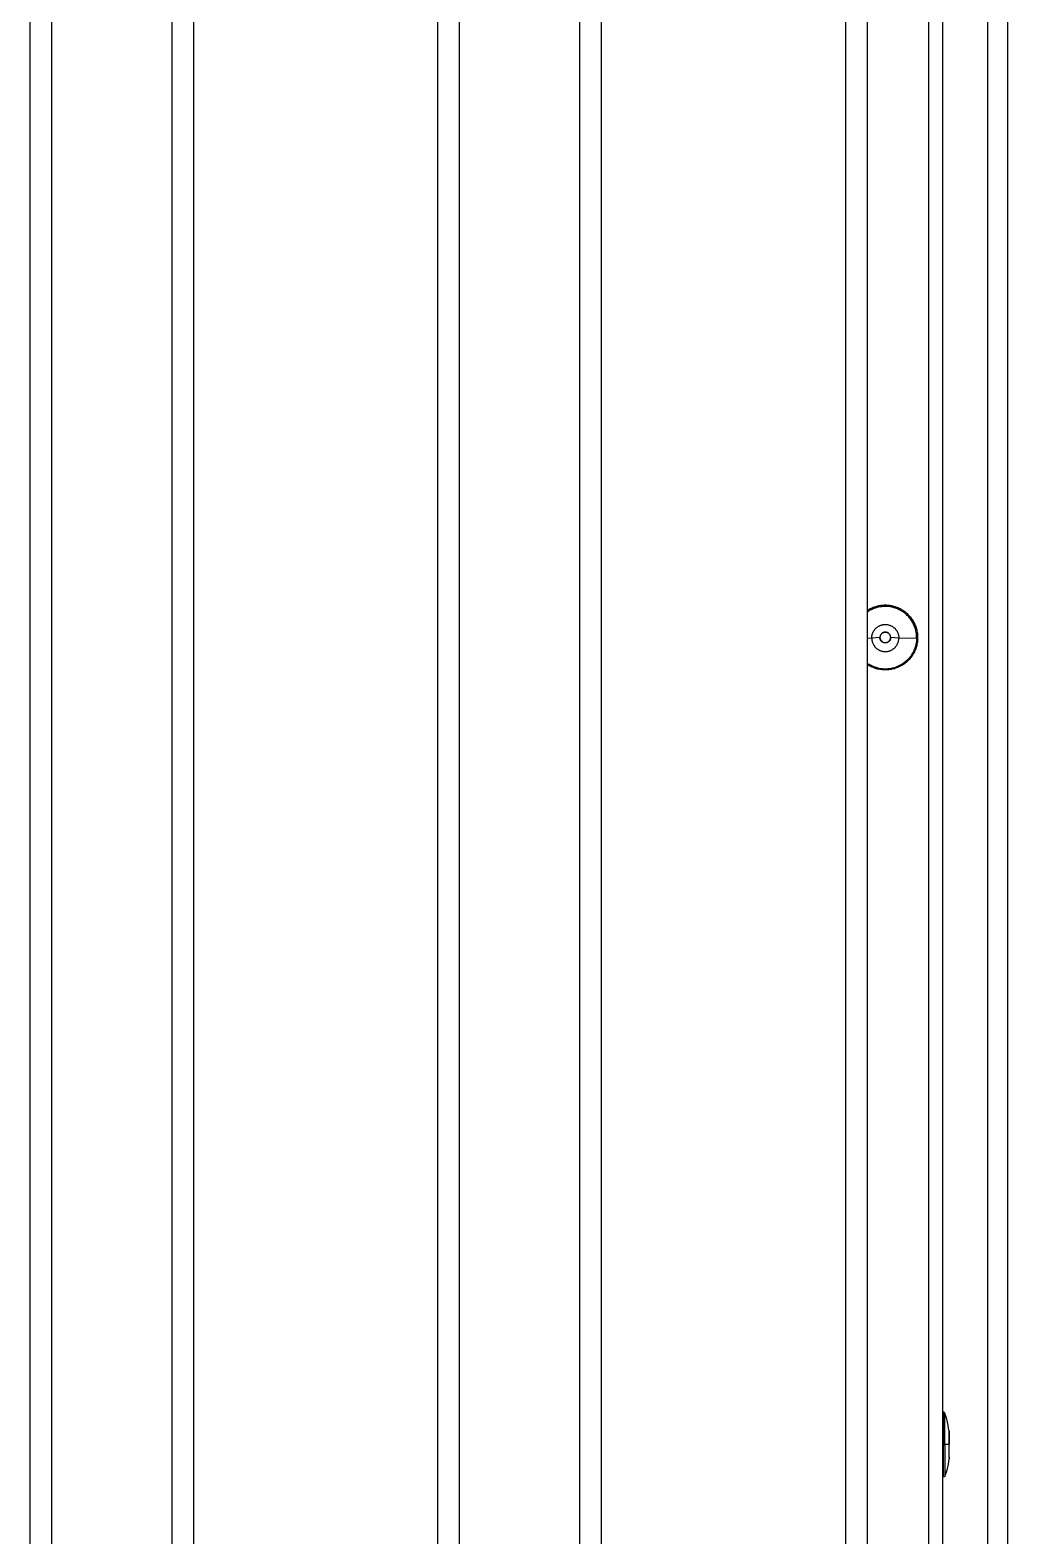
# Model space of a CAD drawing. Header units: millimetres. Extents: x -1283 to 2747, y -259 to 2557.
# Drawn here: x 1306.4 to 1442.3, y 1682.1 to 1891.5 of the extents above; entities that cross this region are included whole.
import ezdxf

# ---------------------------------------------------------------- set-up
doc = ezdxf.new("R2010")
doc.units = ezdxf.units.MM
doc.header["$MEASUREMENT"] = 0
doc.layers.add('Utwórz2D linie widoczne', color=7, linetype='Continuous', true_color=0x000000)

msp = doc.modelspace()

# ---------------------------------------------------------------- linework, layer by layer
at = {"layer": 'Utwórz2D linie widoczne'}
for p, q in [((1439.55, 1341.72), (1439.55, 2061.38)), ((1442.31, 1281.38), (1442.31, 2061.38)), ((1306.38, 1346.65), (1306.38, 2055.65)), ((1309.38, 1346.65), (1309.38, 2055.65)), ((1326.08, 2055.65), (1326.08, 1346.65)), ((1329.08, 2055.65), (1329.08, 1346.65)), ((1363.08, 1346.65), (1363.08, 2055.65)), ((1366.08, 1346.65), (1366.08, 2055.65)), ((1382.78, 2055.65), (1382.78, 1346.65)), ((1385.78, 2055.65), (1385.78, 1346.65)), ((1419.78, 1346.65), (1419.78, 2055.65)), ((1422.78, 1346.65), (1422.78, 2055.65)), ((1433.27, 1343.15), (1433.27, 2040.3)), ((1431.27, 2031.14), (1431.27, 1343.15)), ((1424.04, 1811.33), (1423.89, 1811.29)), ((1423.91, 1811.28), (1424.05, 1811.33)), ((1424.19, 1811.37), (1424.04, 1811.33)), ((1424.05, 1811.33), (1424.21, 1811.37)), ((1424.34, 1811.41), (1424.19, 1811.37)), ((1424.21, 1811.37), (1424.36, 1811.4)), ((1424.49, 1811.44), (1424.34, 1811.41)), ((1424.36, 1811.4), (1424.51, 1811.43)), ((1424.65, 1811.46), (1424.49, 1811.44)), ((1424.51, 1811.43), (1424.67, 1811.46)), ((1424.73, 1811.31), (1424.58, 1811.29)), ((1424.8, 1811.48), (1424.65, 1811.46)), ((1424.67, 1811.46), (1424.82, 1811.47)), ((1424.88, 1811.33), (1424.73, 1811.31)), ((1424.95, 1811.49), (1424.8, 1811.48)), ((1424.82, 1811.47), (1424.98, 1811.49)), ((1425.03, 1811.34), (1424.88, 1811.33)), ((1425.11, 1811.5), (1424.95, 1811.49)), ((1424.98, 1811.49), (1425.13, 1811.49)), ((1425.18, 1811.35), (1425.03, 1811.34)), ((1425.26, 1811.5), (1425.11, 1811.5)), ((1425.13, 1811.49), (1425.29, 1811.5)), ((1425.33, 1811.35), (1425.18, 1811.35)), ((1425.42, 1811.5), (1425.26, 1811.5)), ((1425.29, 1811.5), (1425.45, 1811.49)), ((1425.48, 1811.34), (1425.33, 1811.35)), ((1425.57, 1811.49), (1425.42, 1811.5)), ((1425.45, 1811.49), (1425.6, 1811.48)), ((1425.63, 1811.33), (1425.48, 1811.34)), ((1425.73, 1811.48), (1425.57, 1811.49)), ((1425.6, 1811.48), (1425.76, 1811.47)), ((1425.78, 1811.32), (1425.63, 1811.33)), ((1425.88, 1811.46), (1425.73, 1811.48)), ((1425.76, 1811.47), (1425.91, 1811.45)), ((1425.93, 1811.3), (1425.78, 1811.32)), ((1426.03, 1811.44), (1425.88, 1811.46)), ((1425.91, 1811.45), (1426.07, 1811.42)), ((1426.18, 1811.41), (1426.03, 1811.44)), ((1426.07, 1811.42), (1426.22, 1811.39)), ((1426.33, 1811.38), (1426.18, 1811.41)), ((1426.22, 1811.39), (1426.37, 1811.36)), ((1426.48, 1811.34), (1426.33, 1811.38)), ((1426.37, 1811.36), (1426.53, 1811.32)), ((1426.63, 1811.29), (1426.48, 1811.34)), ((1426.53, 1811.32), (1426.67, 1811.27)), ((1422.91, 1810.84), (1422.78, 1810.75)), ((1422.78, 1810.74), (1422.91, 1810.83)), ((1422.91, 1810.65), (1422.78, 1810.57)), ((1423.04, 1810.91), (1422.91, 1810.84)), ((1422.91, 1810.83), (1423.05, 1810.91)), ((1423.03, 1810.73), (1422.91, 1810.65)), ((1423.16, 1810.81), (1423.03, 1810.73)), ((1423.18, 1810.99), (1423.04, 1810.91)), ((1423.05, 1810.91), (1423.18, 1810.98)), ((1423.3, 1810.88), (1423.16, 1810.81)), ((1423.32, 1811.06), (1423.18, 1810.99)), ((1423.18, 1810.98), (1423.32, 1811.05)), ((1423.43, 1810.94), (1423.3, 1810.88)), ((1423.46, 1811.12), (1423.32, 1811.06)), ((1423.32, 1811.05), (1423.47, 1811.12)), ((1423.57, 1811), (1423.43, 1810.94)), ((1423.6, 1811.18), (1423.46, 1811.12)), ((1423.47, 1811.12), (1423.61, 1811.18)), ((1423.71, 1811.06), (1423.57, 1811)), ((1423.75, 1811.24), (1423.6, 1811.18)), ((1423.61, 1811.18), (1423.76, 1811.23)), ((1423.85, 1811.11), (1423.71, 1811.06)), ((1423.89, 1811.29), (1423.75, 1811.24)), ((1423.76, 1811.23), (1423.91, 1811.28)), ((1424, 1811.16), (1423.85, 1811.11)), ((1424.14, 1811.2), (1424, 1811.16)), ((1424.29, 1811.23), (1424.14, 1811.2)), ((1424.43, 1811.27), (1424.29, 1811.23)), ((1424.58, 1811.29), (1424.43, 1811.27)), ((1426.08, 1811.27), (1425.93, 1811.3)), ((1426.23, 1811.24), (1426.08, 1811.27)), ((1426.38, 1811.2), (1426.23, 1811.24)), ((1426.52, 1811.16), (1426.38, 1811.2)), ((1426.66, 1811.12), (1426.52, 1811.16)), ((1426.78, 1811.24), (1426.63, 1811.29)), ((1426.81, 1811.07), (1426.66, 1811.12)), ((1426.67, 1811.27), (1426.82, 1811.22)), ((1426.92, 1811.19), (1426.78, 1811.24)), ((1426.95, 1811.01), (1426.81, 1811.07)), ((1426.82, 1811.22), (1426.97, 1811.16)), ((1427.07, 1811.13), (1426.92, 1811.19)), ((1427.08, 1810.95), (1426.95, 1811.01)), ((1426.97, 1811.16), (1427.11, 1811.1)), ((1427.21, 1811.06), (1427.07, 1811.13)), ((1427.22, 1810.89), (1427.08, 1810.95)), ((1427.11, 1811.1), (1427.25, 1811.04)), ((1427.35, 1811), (1427.21, 1811.06)), ((1427.35, 1810.82), (1427.22, 1810.89)), ((1427.25, 1811.04), (1427.39, 1810.96)), ((1427.48, 1810.92), (1427.35, 1811)), ((1427.49, 1810.74), (1427.35, 1810.82)), ((1427.39, 1810.96), (1427.53, 1810.89)), ((1427.62, 1810.84), (1427.48, 1810.92)), ((1427.61, 1810.66), (1427.49, 1810.74)), ((1427.53, 1810.89), (1427.66, 1810.81)), ((1427.74, 1810.58), (1427.61, 1810.66)), ((1427.75, 1810.76), (1427.62, 1810.84)), ((1427.66, 1810.81), (1427.79, 1810.72)), ((1427.86, 1810.49), (1427.74, 1810.58)), ((1427.87, 1810.67), (1427.75, 1810.76)), ((1427.79, 1810.72), (1427.92, 1810.63)), ((1427.98, 1810.4), (1427.86, 1810.49)), ((1428, 1810.58), (1427.87, 1810.67)), ((1427.92, 1810.63), (1428.05, 1810.54)), ((1428.1, 1810.31), (1427.98, 1810.4)), ((1428.12, 1810.49), (1428, 1810.58)), ((1428.05, 1810.54), (1428.17, 1810.44)), ((1428.21, 1810.21), (1428.1, 1810.31)), ((1428.24, 1810.39), (1428.12, 1810.49)), ((1428.17, 1810.44), (1428.29, 1810.34)), ((1428.32, 1810.1), (1428.21, 1810.21)), ((1428.35, 1810.28), (1428.24, 1810.39)), ((1428.29, 1810.34), (1428.4, 1810.23)), ((1428.43, 1810), (1428.32, 1810.1)), ((1428.46, 1810.17), (1428.35, 1810.28)), ((1428.4, 1810.23), (1428.51, 1810.12)), ((1428.53, 1809.88), (1428.43, 1810)), ((1428.57, 1810.06), (1428.46, 1810.17)), ((1428.51, 1810.12), (1428.62, 1810)), ((1428.63, 1809.77), (1428.53, 1809.88)), ((1428.67, 1809.95), (1428.57, 1810.06)), ((1428.62, 1810), (1428.72, 1809.89)), ((1428.72, 1809.65), (1428.63, 1809.77)), ((1428.77, 1809.83), (1428.67, 1809.95)), ((1428.72, 1809.89), (1428.82, 1809.76)), ((1428.81, 1809.53), (1428.72, 1809.65)), ((1428.87, 1809.71), (1428.77, 1809.83)), ((1428.9, 1809.41), (1428.81, 1809.53)), ((1428.82, 1809.76), (1428.91, 1809.64)), ((1428.96, 1809.58), (1428.87, 1809.71)), ((1428.98, 1809.28), (1428.9, 1809.41)), ((1428.91, 1809.64), (1429, 1809.51)), ((1429.05, 1809.45), (1428.96, 1809.58)), ((1429.06, 1809.15), (1428.98, 1809.28)), ((1429, 1809.51), (1429.09, 1809.38)), ((1429.13, 1809.32), (1429.05, 1809.45)), ((1429.09, 1809.38), (1429.17, 1809.25)), ((1429.21, 1809.19), (1429.13, 1809.32)), ((1429.17, 1809.25), (1429.24, 1809.11)), ((1423.39, 1807.15), (1423.4, 1807.21)), ((1423.39, 1807.08), (1423.39, 1807.15)), ((1423.4, 1807.21), (1423.41, 1807.28)), ((1423.41, 1807.28), (1423.43, 1807.34)), ((1423.43, 1807.34), (1423.44, 1807.41)), ((1423.44, 1807.41), (1423.46, 1807.47)), ((1423.46, 1807.47), (1423.48, 1807.53)), ((1423.48, 1807.53), (1423.5, 1807.6)), ((1423.5, 1807.6), (1423.52, 1807.66)), ((1423.52, 1807.66), (1423.55, 1807.72)), ((1423.55, 1807.72), (1423.58, 1807.78)), ((1423.58, 1807.78), (1423.61, 1807.84)), ((1423.61, 1807.84), (1423.64, 1807.89)), ((1423.64, 1807.89), (1423.67, 1807.95)), ((1423.67, 1807.95), (1423.71, 1808.01)), ((1423.71, 1808.01), (1423.75, 1808.06)), ((1423.75, 1808.06), (1423.79, 1808.11)), ((1423.79, 1808.11), (1423.83, 1808.16)), ((1423.83, 1808.16), (1423.87, 1808.21)), ((1423.87, 1808.21), (1423.91, 1808.26)), ((1423.91, 1808.26), (1423.96, 1808.31)), ((1423.96, 1808.31), (1424.01, 1808.35)), ((1424.01, 1808.35), (1424.06, 1808.39)), ((1424.06, 1808.39), (1424.11, 1808.44)), ((1424.11, 1808.44), (1424.16, 1808.48)), ((1424.16, 1808.48), (1424.22, 1808.51)), ((1424.22, 1808.51), (1424.27, 1808.55)), ((1424.27, 1808.55), (1424.33, 1808.58)), ((1424.33, 1808.58), (1424.39, 1808.61)), ((1424.39, 1808.61), (1424.44, 1808.64)), ((1424.44, 1808.64), (1424.5, 1808.67)), ((1424.5, 1808.67), (1424.56, 1808.7)), ((1424.54, 1807.17), (1424.53, 1807.15)), ((1424.53, 1807.15), (1424.53, 1807.12)), ((1424.55, 1807.22), (1424.54, 1807.2)), ((1424.54, 1807.2), (1424.54, 1807.17)), ((1424.56, 1807.25), (1424.55, 1807.22)), ((1424.56, 1808.7), (1424.63, 1808.72)), ((1424.57, 1807.29), (1424.56, 1807.27)), ((1424.56, 1807.27), (1424.56, 1807.25)), ((1424.58, 1807.32), (1424.57, 1807.29)), ((1424.59, 1807.34), (1424.58, 1807.32)), ((1424.61, 1807.36), (1424.59, 1807.34)), ((1424.62, 1807.39), (1424.61, 1807.36)), ((1424.63, 1807.41), (1424.62, 1807.39)), ((1424.63, 1808.72), (1424.69, 1808.74)), ((1424.65, 1807.43), (1424.63, 1807.41)), ((1424.66, 1807.45), (1424.65, 1807.43)), ((1424.68, 1807.47), (1424.66, 1807.45)), ((1424.69, 1807.49), (1424.68, 1807.47)), ((1424.69, 1808.74), (1424.75, 1808.76)), ((1424.71, 1807.51), (1424.69, 1807.49)), ((1424.73, 1807.53), (1424.71, 1807.51)), ((1424.74, 1807.55), (1424.73, 1807.53)), ((1424.76, 1807.57), (1424.74, 1807.55)), ((1424.75, 1808.76), (1424.81, 1808.78)), ((1424.78, 1807.59), (1424.76, 1807.57)), ((1424.8, 1807.6), (1424.78, 1807.59)), ((1424.82, 1807.62), (1424.8, 1807.6)), ((1424.81, 1808.78), (1424.88, 1808.79)), ((1424.84, 1807.63), (1424.82, 1807.62)), ((1424.87, 1807.65), (1424.84, 1807.63)), ((1424.86, 1807.65), (1424.88, 1807.66)), ((1424.89, 1807.66), (1424.87, 1807.65)), ((1424.88, 1808.79), (1424.94, 1808.81)), ((1424.88, 1807.66), (1424.9, 1807.67)), ((1424.91, 1807.67), (1424.89, 1807.66)), ((1424.9, 1807.67), (1424.93, 1807.69)), ((1424.93, 1807.69), (1424.91, 1807.67)), ((1424.93, 1807.69), (1424.95, 1807.7)), ((1424.96, 1807.7), (1424.93, 1807.69)), ((1424.94, 1808.81), (1425.01, 1808.82)), ((1424.95, 1807.7), (1424.97, 1807.71)), ((1424.98, 1807.71), (1424.96, 1807.7)), ((1424.97, 1807.71), (1425, 1807.72)), ((1425, 1807.72), (1424.98, 1807.71)), ((1425, 1807.72), (1425.02, 1807.73)), ((1425.03, 1807.73), (1425, 1807.72)), ((1425.01, 1808.82), (1425.07, 1808.82)), ((1425.02, 1807.73), (1425.04, 1807.73)), ((1425.05, 1807.73), (1425.03, 1807.73)), ((1425.04, 1807.73), (1425.07, 1807.74)), ((1425.08, 1807.74), (1425.05, 1807.73)), ((1425.07, 1808.82), (1425.14, 1808.83)), ((1425.07, 1807.74), (1425.09, 1807.75)), ((1425.1, 1807.75), (1425.08, 1807.74)), ((1425.09, 1807.75), (1425.12, 1807.75)), ((1425.13, 1807.75), (1425.1, 1807.75)), ((1425.12, 1807.75), (1425.14, 1807.76)), ((1425.15, 1807.76), (1425.13, 1807.75)), ((1425.14, 1808.83), (1425.2, 1808.83)), ((1425.14, 1807.76), (1425.17, 1807.76)), ((1425.18, 1807.76), (1425.15, 1807.76)), ((1425.17, 1807.76), (1425.19, 1807.77)), ((1425.21, 1807.76), (1425.18, 1807.76)), ((1425.19, 1807.77), (1425.22, 1807.77)), ((1425.2, 1808.83), (1425.27, 1808.83)), ((1425.23, 1807.77), (1425.21, 1807.76)), ((1425.22, 1807.77), (1425.25, 1807.77)), ((1425.26, 1807.77), (1425.23, 1807.77)), ((1425.25, 1807.77), (1425.27, 1807.77)), ((1425.28, 1807.77), (1425.26, 1807.77)), ((1425.27, 1808.83), (1425.34, 1808.83)), ((1425.27, 1807.77), (1425.3, 1807.77)), ((1425.31, 1807.77), (1425.28, 1807.77)), ((1425.3, 1807.77), (1425.32, 1807.77)), ((1425.34, 1807.76), (1425.31, 1807.77)), ((1425.32, 1807.77), (1425.35, 1807.77)), ((1425.34, 1808.83), (1425.4, 1808.83)), ((1425.36, 1807.76), (1425.34, 1807.76)), ((1425.35, 1807.77), (1425.37, 1807.76)), ((1425.39, 1807.76), (1425.36, 1807.76)), ((1425.37, 1807.76), (1425.4, 1807.76)), ((1425.41, 1807.75), (1425.39, 1807.76)), ((1425.4, 1808.83), (1425.47, 1808.82)), ((1425.4, 1807.76), (1425.42, 1807.75)), ((1425.44, 1807.75), (1425.41, 1807.75)), ((1425.42, 1807.75), (1425.45, 1807.75)), ((1425.46, 1807.74), (1425.44, 1807.75)), ((1425.45, 1807.75), (1425.47, 1807.74)), ((1425.49, 1807.73), (1425.46, 1807.74)), ((1425.47, 1808.82), (1425.53, 1808.82)), ((1425.47, 1807.74), (1425.5, 1807.73)), ((1425.51, 1807.73), (1425.49, 1807.73)), ((1425.5, 1807.73), (1425.52, 1807.73)), ((1425.54, 1807.72), (1425.51, 1807.73)), ((1425.52, 1807.73), (1425.55, 1807.72)), ((1425.53, 1808.82), (1425.6, 1808.81)), ((1425.56, 1807.71), (1425.54, 1807.72)), ((1425.55, 1807.72), (1425.57, 1807.71)), ((1425.58, 1807.7), (1425.56, 1807.71)), ((1425.57, 1807.71), (1425.59, 1807.7)), ((1425.61, 1807.69), (1425.58, 1807.7)), ((1425.59, 1807.7), (1425.61, 1807.69)), ((1425.6, 1808.81), (1425.66, 1808.79)), ((1425.61, 1807.69), (1425.64, 1807.67)), ((1425.63, 1807.67), (1425.61, 1807.69)), ((1425.65, 1807.66), (1425.63, 1807.67)), ((1425.64, 1807.67), (1425.66, 1807.66)), ((1425.68, 1807.65), (1425.65, 1807.66)), ((1425.66, 1808.79), (1425.73, 1808.78)), ((1425.66, 1807.66), (1425.68, 1807.65)), ((1425.7, 1807.63), (1425.68, 1807.65)), ((1425.72, 1807.62), (1425.7, 1807.63)), ((1425.74, 1807.6), (1425.72, 1807.62)), ((1425.73, 1808.78), (1425.79, 1808.76)), ((1425.76, 1807.59), (1425.74, 1807.6)), ((1425.78, 1807.57), (1425.76, 1807.59)), ((1425.8, 1807.55), (1425.78, 1807.57)), ((1425.79, 1808.76), (1425.85, 1808.74)), ((1425.81, 1807.53), (1425.8, 1807.55)), ((1425.83, 1807.51), (1425.81, 1807.53)), ((1425.85, 1807.49), (1425.83, 1807.51)), ((1425.85, 1808.74), (1425.92, 1808.72)), ((1425.87, 1807.47), (1425.85, 1807.49)), ((1425.88, 1807.45), (1425.87, 1807.47)), ((1425.9, 1807.43), (1425.88, 1807.45)), ((1425.91, 1807.41), (1425.9, 1807.43)), ((1425.92, 1807.39), (1425.91, 1807.41)), ((1425.92, 1808.72), (1425.98, 1808.7)), ((1425.94, 1807.36), (1425.92, 1807.39)), ((1425.95, 1807.34), (1425.94, 1807.36)), ((1425.96, 1807.32), (1425.95, 1807.34)), ((1425.97, 1807.29), (1425.96, 1807.32)), ((1425.98, 1807.27), (1425.97, 1807.29)), ((1425.98, 1808.7), (1426.04, 1808.67)), ((1425.99, 1807.25), (1425.98, 1807.27)), ((1425.99, 1807.22), (1425.99, 1807.25)), ((1426, 1807.2), (1425.99, 1807.22)), ((1426, 1807.17), (1426, 1807.2)), ((1426.01, 1807.15), (1426, 1807.17)), ((1426.01, 1807.12), (1426.01, 1807.15)), ((1426.04, 1808.67), (1426.1, 1808.64)), ((1426.1, 1808.64), (1426.16, 1808.61)), ((1426.16, 1808.61), (1426.21, 1808.58)), ((1426.21, 1808.58), (1426.27, 1808.55)), ((1426.27, 1808.55), (1426.32, 1808.51)), ((1426.32, 1808.51), (1426.38, 1808.48)), ((1426.38, 1808.48), (1426.43, 1808.44)), ((1426.43, 1808.44), (1426.48, 1808.39)), ((1426.48, 1808.39), (1426.53, 1808.35)), ((1426.53, 1808.35), (1426.58, 1808.31)), ((1426.58, 1808.31), (1426.63, 1808.26)), ((1426.63, 1808.26), (1426.67, 1808.21)), ((1426.67, 1808.21), (1426.71, 1808.16)), ((1426.71, 1808.16), (1426.76, 1808.11)), ((1426.76, 1808.11), (1426.8, 1808.06)), ((1426.8, 1808.06), (1426.83, 1808.01)), ((1426.83, 1808.01), (1426.87, 1807.95)), ((1426.87, 1807.95), (1426.9, 1807.89)), ((1426.9, 1807.89), (1426.94, 1807.84)), ((1426.94, 1807.84), (1426.97, 1807.78)), ((1426.97, 1807.78), (1426.99, 1807.72)), ((1426.99, 1807.72), (1427.02, 1807.66)), ((1427.02, 1807.66), (1427.04, 1807.6)), ((1427.04, 1807.6), (1427.06, 1807.53)), ((1427.06, 1807.53), (1427.08, 1807.47)), ((1427.08, 1807.47), (1427.1, 1807.41)), ((1427.1, 1807.41), (1427.12, 1807.34)), ((1427.12, 1807.34), (1427.13, 1807.28)), ((1427.13, 1807.28), (1427.14, 1807.21)), ((1427.14, 1807.21), (1427.15, 1807.15)), ((1427.15, 1807.15), (1427.15, 1807.08)), ((1429.13, 1809.02), (1429.06, 1809.15)), ((1429.2, 1808.89), (1429.13, 1809.02)), ((1429.26, 1808.75), (1429.2, 1808.89)), ((1429.28, 1809.05), (1429.21, 1809.19)), ((1429.24, 1809.11), (1429.31, 1808.97)), ((1429.32, 1808.61), (1429.26, 1808.75)), ((1429.35, 1808.91), (1429.28, 1809.05)), ((1429.31, 1808.97), (1429.38, 1808.83)), ((1429.37, 1808.47), (1429.32, 1808.61)), ((1429.41, 1808.77), (1429.35, 1808.91)), ((1429.42, 1808.33), (1429.37, 1808.47)), ((1429.38, 1808.83), (1429.44, 1808.68)), ((1429.47, 1808.63), (1429.41, 1808.77)), ((1429.47, 1808.18), (1429.42, 1808.33)), ((1429.44, 1808.68), (1429.5, 1808.54)), ((1429.52, 1808.48), (1429.47, 1808.63)), ((1429.5, 1808.04), (1429.47, 1808.18)), ((1429.5, 1808.54), (1429.55, 1808.39)), ((1429.54, 1807.89), (1429.5, 1808.04)), ((1429.57, 1808.34), (1429.52, 1808.48)), ((1429.57, 1807.74), (1429.54, 1807.89)), ((1429.55, 1808.39), (1429.6, 1808.24)), ((1429.61, 1808.19), (1429.57, 1808.34)), ((1429.59, 1807.59), (1429.57, 1807.74)), ((1429.61, 1807.44), (1429.59, 1807.59)), ((1429.6, 1808.24), (1429.64, 1808.09)), ((1429.65, 1808.04), (1429.61, 1808.19)), ((1429.62, 1807.29), (1429.61, 1807.44)), ((1429.63, 1807.14), (1429.62, 1807.29)), ((1429.63, 1806.99), (1429.63, 1807.14)), ((1429.64, 1808.09), (1429.67, 1807.94)), ((1429.67, 1807.94), (1429.7, 1807.78)), ((1429.7, 1807.78), (1429.73, 1807.63)), ((1429.73, 1807.63), (1429.75, 1807.47)), ((1429.75, 1807.47), (1429.76, 1807.32)), ((1429.76, 1807.32), (1429.77, 1807.16)), ((1429.77, 1807.16), (1429.77, 1807.01)), ((1422.78, 1806.96), (1423.38, 1806.95)), ((1423.38, 1807.02), (1423.39, 1807.08)), ((1424.52, 1807.02), (1423.38, 1806.95)), ((1423.38, 1806.95), (1423.38, 1807.02)), ((1423.38, 1806.95), (1423.38, 1806.89)), ((1423.38, 1806.89), (1423.39, 1806.82)), ((1423.39, 1806.82), (1423.39, 1806.76)), ((1423.39, 1806.76), (1423.4, 1806.69)), ((1423.4, 1806.69), (1423.41, 1806.62)), ((1423.41, 1806.62), (1423.43, 1806.56)), ((1423.43, 1806.56), (1423.44, 1806.5)), ((1423.44, 1806.5), (1423.46, 1806.43)), ((1423.46, 1806.43), (1423.48, 1806.37)), ((1423.48, 1806.37), (1423.5, 1806.31)), ((1423.5, 1806.31), (1423.52, 1806.25)), ((1423.52, 1806.25), (1423.55, 1806.19)), ((1423.55, 1806.19), (1423.58, 1806.13)), ((1423.58, 1806.13), (1423.61, 1806.07)), ((1423.61, 1806.07), (1423.64, 1806.01)), ((1423.64, 1806.01), (1423.67, 1805.95)), ((1423.67, 1805.95), (1423.71, 1805.9)), ((1423.71, 1805.9), (1423.75, 1805.85)), ((1423.75, 1805.85), (1423.79, 1805.79)), ((1423.79, 1805.79), (1423.83, 1805.74)), ((1423.83, 1805.74), (1423.87, 1805.69)), ((1423.87, 1805.69), (1423.91, 1805.64)), ((1423.91, 1805.64), (1423.96, 1805.6)), ((1423.96, 1805.6), (1424.01, 1805.55)), ((1424.01, 1805.55), (1424.06, 1805.51)), ((1424.06, 1805.51), (1424.11, 1805.47)), ((1424.11, 1805.47), (1424.16, 1805.43)), ((1424.16, 1805.43), (1424.22, 1805.39)), ((1424.22, 1805.39), (1424.27, 1805.36)), ((1424.27, 1805.36), (1424.33, 1805.32)), ((1424.33, 1805.32), (1424.39, 1805.29)), ((1424.39, 1805.29), (1424.44, 1805.26)), ((1424.44, 1805.26), (1424.5, 1805.23)), ((1424.5, 1805.23), (1424.56, 1805.21)), ((1424.53, 1807.12), (1424.52, 1807.09)), ((1424.52, 1807.09), (1424.52, 1807.07)), ((1424.52, 1807.07), (1424.52, 1807.04)), ((1424.52, 1807.04), (1424.52, 1807.02)), ((1424.52, 1806.99), (1424.52, 1807.02)), ((1424.52, 1807.02), (1424.52, 1806.99)), ((1424.52, 1806.97), (1424.52, 1806.99)), ((1424.52, 1806.99), (1424.53, 1806.96)), ((1424.53, 1806.94), (1424.52, 1806.97)), ((1424.53, 1806.96), (1424.53, 1806.94)), ((1424.53, 1806.91), (1424.53, 1806.94)), ((1424.53, 1806.94), (1424.54, 1806.91)), ((1424.53, 1806.89), (1424.53, 1806.91)), ((1424.54, 1806.86), (1424.53, 1806.89)), ((1424.54, 1806.91), (1424.54, 1806.89)), ((1424.54, 1806.89), (1424.55, 1806.86)), ((1424.54, 1806.84), (1424.54, 1806.86)), ((1424.55, 1806.81), (1424.54, 1806.84)), ((1424.55, 1806.86), (1424.56, 1806.84)), ((1424.56, 1806.79), (1424.55, 1806.81)), ((1424.56, 1806.84), (1424.56, 1806.81)), ((1424.56, 1806.81), (1424.57, 1806.79)), ((1424.57, 1806.76), (1424.56, 1806.79)), ((1424.56, 1805.21), (1424.63, 1805.18)), ((1424.57, 1806.79), (1424.58, 1806.76)), ((1424.58, 1806.74), (1424.57, 1806.76)), ((1424.58, 1806.76), (1424.59, 1806.74)), ((1424.59, 1806.71), (1424.58, 1806.74)), ((1424.59, 1806.74), (1424.61, 1806.72)), ((1424.6, 1806.69), (1424.59, 1806.71)), ((1424.61, 1806.67), (1424.6, 1806.69)), ((1424.61, 1806.72), (1424.62, 1806.7)), ((1424.62, 1806.64), (1424.61, 1806.67)), ((1424.62, 1806.7), (1424.63, 1806.67)), ((1424.64, 1806.62), (1424.62, 1806.64)), ((1424.63, 1806.67), (1424.64, 1806.65)), ((1424.63, 1805.18), (1424.69, 1805.16)), ((1424.64, 1806.65), (1424.66, 1806.63)), ((1424.65, 1806.6), (1424.64, 1806.62)), ((1424.67, 1806.58), (1424.65, 1806.6)), ((1424.66, 1806.63), (1424.68, 1806.61)), ((1424.68, 1806.56), (1424.67, 1806.58)), ((1424.68, 1806.61), (1424.69, 1806.59)), ((1424.7, 1806.54), (1424.68, 1806.56)), ((1424.69, 1806.59), (1424.71, 1806.57)), ((1424.69, 1805.16), (1424.75, 1805.14)), ((1424.72, 1806.52), (1424.7, 1806.54)), ((1424.71, 1806.57), (1424.73, 1806.55)), ((1424.73, 1806.5), (1424.72, 1806.52)), ((1424.73, 1806.55), (1424.74, 1806.53)), ((1424.75, 1806.48), (1424.73, 1806.5)), ((1424.74, 1806.53), (1424.76, 1806.51)), ((1424.77, 1806.46), (1424.75, 1806.48)), ((1424.75, 1805.14), (1424.81, 1805.13)), ((1424.76, 1806.51), (1424.78, 1806.5)), ((1424.79, 1806.45), (1424.77, 1806.46)), ((1424.78, 1806.5), (1424.8, 1806.48)), ((1424.81, 1806.43), (1424.79, 1806.45)), ((1424.8, 1806.48), (1424.82, 1806.46)), ((1424.83, 1806.42), (1424.81, 1806.43)), ((1424.81, 1805.13), (1424.88, 1805.11)), ((1424.82, 1806.46), (1424.84, 1806.45)), ((1424.85, 1806.4), (1424.83, 1806.42)), ((1424.84, 1806.45), (1424.87, 1806.43)), ((1424.87, 1806.39), (1424.85, 1806.4)), ((1424.87, 1806.43), (1424.89, 1806.42)), ((1424.9, 1806.37), (1424.87, 1806.39)), ((1424.88, 1805.11), (1424.94, 1805.1)), ((1424.89, 1806.42), (1424.91, 1806.41)), ((1424.92, 1806.36), (1424.9, 1806.37)), ((1424.91, 1806.41), (1424.93, 1806.39)), ((1424.94, 1806.35), (1424.92, 1806.36)), ((1424.93, 1806.39), (1424.96, 1806.38)), ((1424.97, 1806.34), (1424.94, 1806.35)), ((1424.94, 1805.1), (1425.01, 1805.09)), ((1424.96, 1806.38), (1424.98, 1806.37)), ((1424.99, 1806.33), (1424.97, 1806.34)), ((1424.98, 1806.37), (1425, 1806.36)), ((1425.02, 1806.32), (1424.99, 1806.33)), ((1425, 1806.36), (1425.03, 1806.35)), ((1425.01, 1805.09), (1425.07, 1805.08)), ((1425.04, 1806.31), (1425.02, 1806.32)), ((1425.03, 1806.35), (1425.05, 1806.35)), ((1425.06, 1806.3), (1425.04, 1806.31)), ((1425.05, 1806.35), (1425.08, 1806.34)), ((1425.09, 1806.3), (1425.06, 1806.3)), ((1425.07, 1805.08), (1425.14, 1805.07)), ((1425.08, 1806.34), (1425.1, 1806.33)), ((1425.12, 1806.29), (1425.09, 1806.3)), ((1425.1, 1806.33), (1425.13, 1806.33)), ((1425.14, 1806.28), (1425.12, 1806.29)), ((1425.13, 1806.33), (1425.15, 1806.32)), ((1425.17, 1806.28), (1425.14, 1806.28)), ((1425.14, 1805.07), (1425.2, 1805.07)), ((1425.15, 1806.32), (1425.18, 1806.32)), ((1425.19, 1806.28), (1425.17, 1806.28)), ((1425.18, 1806.32), (1425.21, 1806.32)), ((1425.22, 1806.27), (1425.19, 1806.28)), ((1425.2, 1805.07), (1425.27, 1805.07)), ((1425.21, 1806.32), (1425.23, 1806.32)), ((1425.24, 1806.27), (1425.22, 1806.27)), ((1425.23, 1806.32), (1425.26, 1806.31)), ((1425.27, 1806.27), (1425.24, 1806.27)), ((1425.26, 1806.31), (1425.28, 1806.31)), ((1425.3, 1806.27), (1425.27, 1806.27)), ((1425.27, 1805.07), (1425.34, 1805.07)), ((1425.28, 1806.31), (1425.31, 1806.32)), ((1425.32, 1806.27), (1425.3, 1806.27)), ((1425.31, 1806.32), (1425.34, 1806.32)), ((1425.35, 1806.28), (1425.32, 1806.27)), ((1425.34, 1806.32), (1425.36, 1806.32)), ((1425.34, 1805.07), (1425.4, 1805.07)), ((1425.37, 1806.28), (1425.35, 1806.28)), ((1425.36, 1806.32), (1425.39, 1806.32)), ((1425.4, 1806.28), (1425.37, 1806.28)), ((1425.39, 1806.32), (1425.41, 1806.33)), ((1425.43, 1806.29), (1425.4, 1806.28)), ((1425.4, 1805.07), (1425.47, 1805.08)), ((1425.41, 1806.33), (1425.44, 1806.33)), ((1425.45, 1806.3), (1425.43, 1806.29)), ((1425.44, 1806.33), (1425.46, 1806.34)), ((1425.48, 1806.3), (1425.45, 1806.3)), ((1425.46, 1806.34), (1425.49, 1806.35)), ((1425.47, 1805.08), (1425.53, 1805.09)), ((1425.5, 1806.31), (1425.48, 1806.3)), ((1425.49, 1806.35), (1425.51, 1806.35)), ((1425.53, 1806.32), (1425.5, 1806.31)), ((1425.51, 1806.35), (1425.54, 1806.36)), ((1425.55, 1806.33), (1425.53, 1806.32)), ((1425.53, 1805.09), (1425.6, 1805.1)), ((1425.54, 1806.36), (1425.56, 1806.37)), ((1425.57, 1806.34), (1425.55, 1806.33)), ((1425.56, 1806.37), (1425.59, 1806.38)), ((1425.6, 1806.35), (1425.57, 1806.34)), ((1425.59, 1806.38), (1425.61, 1806.39)), ((1425.62, 1806.36), (1425.6, 1806.35)), ((1425.6, 1805.1), (1425.66, 1805.11)), ((1425.61, 1806.39), (1425.63, 1806.41)), ((1425.64, 1806.37), (1425.62, 1806.36)), ((1425.63, 1806.41), (1425.65, 1806.42)), ((1425.67, 1806.39), (1425.64, 1806.37)), ((1425.65, 1806.42), (1425.68, 1806.43)), ((1425.66, 1805.11), (1425.73, 1805.13)), ((1425.69, 1806.4), (1425.67, 1806.39)), ((1425.68, 1806.43), (1425.7, 1806.45)), ((1425.71, 1806.42), (1425.69, 1806.4)), ((1425.7, 1806.45), (1425.72, 1806.46)), ((1425.73, 1806.43), (1425.71, 1806.42)), ((1425.72, 1806.46), (1425.74, 1806.48)), ((1425.75, 1806.45), (1425.73, 1806.43)), ((1425.73, 1805.13), (1425.79, 1805.14)), ((1425.74, 1806.48), (1425.76, 1806.5)), ((1425.77, 1806.46), (1425.75, 1806.45)), ((1425.76, 1806.5), (1425.78, 1806.51)), ((1425.79, 1806.48), (1425.77, 1806.46)), ((1425.78, 1806.51), (1425.8, 1806.53)), ((1425.81, 1806.5), (1425.79, 1806.48)), ((1425.79, 1805.14), (1425.85, 1805.16)), ((1425.8, 1806.53), (1425.82, 1806.55)), ((1425.83, 1806.52), (1425.81, 1806.5)), ((1425.82, 1806.55), (1425.83, 1806.57)), ((1425.83, 1806.57), (1425.85, 1806.59)), ((1425.84, 1806.54), (1425.83, 1806.52)), ((1425.86, 1806.56), (1425.84, 1806.54)), ((1425.85, 1806.59), (1425.87, 1806.61)), ((1425.85, 1805.16), (1425.92, 1805.18)), ((1425.88, 1806.58), (1425.86, 1806.56)), ((1425.87, 1806.61), (1425.88, 1806.63)), ((1425.88, 1806.63), (1425.9, 1806.65)), ((1425.89, 1806.6), (1425.88, 1806.58)), ((1425.9, 1806.62), (1425.89, 1806.6)), ((1425.9, 1806.65), (1425.91, 1806.67)), ((1425.92, 1806.64), (1425.9, 1806.62)), ((1425.91, 1806.67), (1425.92, 1806.7)), ((1425.92, 1806.7), (1425.94, 1806.72)), ((1425.93, 1806.67), (1425.92, 1806.64)), ((1425.92, 1805.18), (1425.98, 1805.21)), ((1425.94, 1806.69), (1425.93, 1806.67)), ((1425.94, 1806.72), (1425.95, 1806.74)), ((1425.95, 1806.71), (1425.94, 1806.69)), ((1425.95, 1806.74), (1425.96, 1806.76)), ((1425.96, 1806.74), (1425.95, 1806.71)), ((1425.96, 1806.76), (1425.97, 1806.79)), ((1425.97, 1806.76), (1425.96, 1806.74)), ((1425.97, 1806.79), (1425.98, 1806.81)), ((1425.98, 1806.79), (1425.97, 1806.76)), ((1425.98, 1806.81), (1425.99, 1806.84)), ((1425.99, 1806.81), (1425.98, 1806.79)), ((1425.98, 1805.21), (1426.04, 1805.23)), ((1425.99, 1806.86), (1426, 1806.89)), ((1425.99, 1806.84), (1425.99, 1806.86)), ((1426, 1806.84), (1425.99, 1806.81)), ((1426, 1806.89), (1426.01, 1806.91)), ((1426.01, 1806.89), (1426, 1806.86)), ((1426, 1806.86), (1426, 1806.84)), ((1426.02, 1807.09), (1426.01, 1807.12)), ((1426.01, 1806.96), (1426.02, 1806.99)), ((1426.01, 1806.94), (1426.01, 1806.96)), ((1426.02, 1806.94), (1426.01, 1806.91)), ((1426.01, 1806.91), (1426.01, 1806.94)), ((1426.01, 1806.91), (1426.01, 1806.89)), ((1426.02, 1807.07), (1426.02, 1807.09)), ((1426.02, 1807.04), (1426.02, 1807.07)), ((1426.02, 1807.02), (1426.02, 1807.04)), ((1426.02, 1807.02), (1426.02, 1806.99)), ((1427.16, 1806.95), (1426.02, 1807.02)), ((1426.02, 1806.99), (1426.02, 1807.02)), ((1426.02, 1806.99), (1426.02, 1806.97)), ((1426.02, 1806.97), (1426.02, 1806.94)), ((1426.04, 1805.23), (1426.1, 1805.26)), ((1426.1, 1805.26), (1426.16, 1805.29)), ((1426.16, 1805.29), (1426.21, 1805.32)), ((1426.21, 1805.32), (1426.27, 1805.36)), ((1426.27, 1805.36), (1426.32, 1805.39)), ((1426.32, 1805.39), (1426.38, 1805.43)), ((1426.38, 1805.43), (1426.43, 1805.47)), ((1426.43, 1805.47), (1426.48, 1805.51)), ((1426.48, 1805.51), (1426.53, 1805.55)), ((1426.53, 1805.55), (1426.58, 1805.6)), ((1426.58, 1805.6), (1426.63, 1805.64)), ((1426.63, 1805.64), (1426.67, 1805.69)), ((1426.67, 1805.69), (1426.71, 1805.74)), ((1426.71, 1805.74), (1426.76, 1805.79)), ((1426.76, 1805.79), (1426.8, 1805.85)), ((1426.8, 1805.85), (1426.83, 1805.9)), ((1426.83, 1805.9), (1426.87, 1805.95)), ((1426.87, 1805.95), (1426.9, 1806.01)), ((1426.9, 1806.01), (1426.94, 1806.07)), ((1426.94, 1806.07), (1426.97, 1806.13)), ((1426.97, 1806.13), (1426.99, 1806.19)), ((1426.99, 1806.19), (1427.02, 1806.25)), ((1427.02, 1806.25), (1427.04, 1806.31)), ((1427.04, 1806.31), (1427.06, 1806.37)), ((1427.06, 1806.37), (1427.08, 1806.43)), ((1427.08, 1806.43), (1427.1, 1806.5)), ((1427.1, 1806.5), (1427.12, 1806.56)), ((1427.12, 1806.56), (1427.13, 1806.62)), ((1427.13, 1806.62), (1427.14, 1806.69)), ((1427.14, 1806.69), (1427.15, 1806.76)), ((1427.15, 1807.08), (1427.16, 1807.02)), ((1427.15, 1806.82), (1427.16, 1806.89)), ((1427.15, 1806.76), (1427.15, 1806.82)), ((1427.16, 1807.02), (1427.16, 1806.95)), ((1427.16, 1806.95), (1429.63, 1806.99)), ((1427.16, 1806.89), (1427.16, 1806.95)), ((1429.2, 1805.1), (1429.13, 1804.97)), ((1429.26, 1805.24), (1429.2, 1805.1)), ((1429.31, 1805.04), (1429.24, 1804.9)), ((1429.32, 1805.38), (1429.26, 1805.24)), ((1429.38, 1805.18), (1429.31, 1805.04)), ((1429.37, 1805.52), (1429.32, 1805.38)), ((1429.42, 1805.66), (1429.37, 1805.52)), ((1429.44, 1805.33), (1429.38, 1805.18)), ((1429.47, 1805.8), (1429.42, 1805.66)), ((1429.5, 1805.47), (1429.44, 1805.33)), ((1429.5, 1805.95), (1429.47, 1805.8)), ((1429.54, 1806.1), (1429.5, 1805.95)), ((1429.55, 1805.62), (1429.5, 1805.47)), ((1429.57, 1806.24), (1429.54, 1806.1)), ((1429.6, 1805.77), (1429.55, 1805.62)), ((1429.59, 1806.39), (1429.57, 1806.24)), ((1429.61, 1806.54), (1429.59, 1806.39)), ((1429.64, 1805.92), (1429.6, 1805.77)), ((1429.61, 1805.81), (1429.6, 1805.77)), ((1429.62, 1806.69), (1429.61, 1806.54)), ((1429.63, 1806.84), (1429.62, 1806.69)), ((1429.77, 1807.01), (1429.63, 1806.99)), ((1429.63, 1806.99), (1429.63, 1806.84)), ((1429.64, 1805.91), (1429.63, 1805.88)), ((1429.67, 1806.07), (1429.64, 1805.92)), ((1429.7, 1806.23), (1429.67, 1806.07)), ((1429.73, 1806.38), (1429.7, 1806.23)), ((1429.75, 1806.54), (1429.73, 1806.38)), ((1429.76, 1806.69), (1429.75, 1806.54)), ((1429.77, 1806.85), (1429.76, 1806.69)), ((1429.77, 1807.01), (1429.77, 1806.85)), ((1422.91, 1803.33), (1422.78, 1803.42)), ((1422.91, 1803.18), (1422.78, 1803.27)), ((1423.03, 1803.25), (1422.91, 1803.33)), ((1423.05, 1803.1), (1422.91, 1803.18)), ((1423.16, 1803.18), (1423.03, 1803.25)), ((1423.18, 1803.03), (1423.05, 1803.1)), ((1423.3, 1803.11), (1423.16, 1803.18)), ((1423.32, 1802.96), (1423.18, 1803.03)), ((1423.43, 1803.04), (1423.3, 1803.11)), ((1423.47, 1802.89), (1423.32, 1802.96)), ((1423.57, 1802.98), (1423.43, 1803.04)), ((1423.71, 1802.93), (1423.57, 1802.98)), ((1426.95, 1802.97), (1426.81, 1802.92)), ((1427.08, 1803.03), (1426.95, 1802.97)), ((1427.22, 1803.1), (1427.08, 1803.03)), ((1427.25, 1802.98), (1427.11, 1802.91)), ((1427.35, 1803.17), (1427.22, 1803.1)), ((1427.39, 1803.05), (1427.25, 1802.98)), ((1427.49, 1803.24), (1427.35, 1803.17)), ((1427.53, 1803.12), (1427.39, 1803.05)), ((1427.61, 1803.32), (1427.49, 1803.24)), ((1427.66, 1803.2), (1427.53, 1803.12)), ((1427.74, 1803.4), (1427.61, 1803.32)), ((1427.79, 1803.29), (1427.66, 1803.2)), ((1427.86, 1803.49), (1427.74, 1803.4)), ((1427.92, 1803.38), (1427.79, 1803.29)), ((1427.98, 1803.58), (1427.86, 1803.49)), ((1428.05, 1803.47), (1427.92, 1803.38)), ((1428.1, 1803.68), (1427.98, 1803.58)), ((1428.17, 1803.57), (1428.05, 1803.47)), ((1428.21, 1803.78), (1428.1, 1803.68)), ((1428.29, 1803.68), (1428.17, 1803.57)), ((1428.32, 1803.88), (1428.21, 1803.78)), ((1428.4, 1803.78), (1428.29, 1803.68)), ((1428.43, 1803.99), (1428.32, 1803.88)), ((1428.51, 1803.89), (1428.4, 1803.78)), ((1428.53, 1804.1), (1428.43, 1803.99)), ((1428.62, 1804.01), (1428.51, 1803.89)), ((1428.63, 1804.21), (1428.53, 1804.1)), ((1428.72, 1804.13), (1428.62, 1804.01)), ((1428.72, 1804.33), (1428.63, 1804.21)), ((1428.81, 1804.45), (1428.72, 1804.33)), ((1428.82, 1804.25), (1428.72, 1804.13)), ((1428.9, 1804.58), (1428.81, 1804.45)), ((1428.91, 1804.37), (1428.82, 1804.25)), ((1428.98, 1804.7), (1428.9, 1804.58)), ((1429, 1804.5), (1428.91, 1804.37)), ((1429.06, 1804.83), (1428.98, 1804.7)), ((1429.09, 1804.63), (1429, 1804.5)), ((1429.13, 1804.97), (1429.06, 1804.83)), ((1429.17, 1804.77), (1429.09, 1804.63)), ((1429.24, 1804.9), (1429.17, 1804.77)), ((1423.61, 1802.83), (1423.47, 1802.89)), ((1423.76, 1802.78), (1423.61, 1802.83)), ((1423.85, 1802.88), (1423.71, 1802.93)), ((1423.91, 1802.73), (1423.76, 1802.78)), ((1424, 1802.83), (1423.85, 1802.88)), ((1424.05, 1802.68), (1423.91, 1802.73)), ((1424.14, 1802.79), (1424, 1802.83)), ((1424.21, 1802.64), (1424.05, 1802.68)), ((1424.29, 1802.75), (1424.14, 1802.79)), ((1424.36, 1802.61), (1424.21, 1802.64)), ((1424.43, 1802.72), (1424.29, 1802.75)), ((1424.51, 1802.58), (1424.36, 1802.61)), ((1424.58, 1802.69), (1424.43, 1802.72)), ((1424.67, 1802.56), (1424.51, 1802.58)), ((1424.73, 1802.67), (1424.58, 1802.69)), ((1424.82, 1802.54), (1424.67, 1802.56)), ((1424.88, 1802.66), (1424.73, 1802.67)), ((1424.98, 1802.52), (1424.82, 1802.54)), ((1425.03, 1802.64), (1424.88, 1802.66)), ((1425.13, 1802.52), (1424.98, 1802.52)), ((1425.18, 1802.64), (1425.03, 1802.64)), ((1425.29, 1802.51), (1425.13, 1802.52)), ((1425.33, 1802.64), (1425.18, 1802.64)), ((1425.45, 1802.52), (1425.29, 1802.51)), ((1425.48, 1802.64), (1425.33, 1802.64)), ((1425.6, 1802.53), (1425.45, 1802.52)), ((1425.63, 1802.65), (1425.48, 1802.64)), ((1425.76, 1802.54), (1425.6, 1802.53)), ((1425.78, 1802.67), (1425.63, 1802.65)), ((1425.91, 1802.56), (1425.76, 1802.54)), ((1425.93, 1802.69), (1425.78, 1802.67)), ((1426.07, 1802.59), (1425.91, 1802.56)), ((1426.08, 1802.71), (1425.93, 1802.69)), ((1426.22, 1802.62), (1426.07, 1802.59)), ((1426.23, 1802.75), (1426.08, 1802.71)), ((1426.37, 1802.65), (1426.22, 1802.62)), ((1426.38, 1802.78), (1426.23, 1802.75)), ((1426.53, 1802.69), (1426.37, 1802.65)), ((1426.52, 1802.82), (1426.38, 1802.78)), ((1426.66, 1802.87), (1426.52, 1802.82)), ((1426.67, 1802.74), (1426.53, 1802.69)), ((1426.81, 1802.92), (1426.66, 1802.87)), ((1426.82, 1802.79), (1426.67, 1802.74)), ((1426.97, 1802.85), (1426.82, 1802.79)), ((1427.11, 1802.91), (1426.97, 1802.85)), ((1433.37, 1699.29), (1433.27, 1699.29)), ((1433.37, 1694.79), (1433.37, 1699.29)), ((1433.38, 1699.29), (1433.37, 1699.29)), ((1433.39, 1699.29), (1433.38, 1699.29)), ((1433.38, 1699.29), (1433.38, 1699.29)), ((1433.4, 1699.28), (1433.39, 1699.29)), ((1433.41, 1699.28), (1433.4, 1699.28)), ((1433.42, 1699.28), (1433.41, 1699.28)), ((1433.41, 1699.28), (1433.41, 1699.28)), ((1433.43, 1699.28), (1433.42, 1699.28)), ((1433.44, 1699.27), (1433.43, 1699.28)), ((1433.43, 1699.28), (1433.43, 1699.28)), ((1433.45, 1699.27), (1433.44, 1699.27)), ((1433.46, 1699.27), (1433.45, 1699.27)), ((1433.45, 1699.27), (1433.45, 1699.27)), ((1433.46, 1699.26), (1433.46, 1699.27)), ((1433.47, 1699.26), (1433.46, 1699.26)), ((1433.48, 1699.26), (1433.47, 1699.26)), ((1433.48, 1699.25), (1433.48, 1699.26)), ((1433.49, 1699.25), (1433.48, 1699.25)), ((1433.5, 1699.24), (1433.49, 1699.25)), ((1433.49, 1699.25), (1433.49, 1699.25)), ((1433.51, 1699.23), (1433.5, 1699.24)), ((1433.5, 1699.24), (1433.5, 1699.24)), ((1433.52, 1699.22), (1433.51, 1699.23)), ((1433.51, 1699.23), (1433.51, 1699.23)), ((1433.53, 1699.21), (1433.52, 1699.22)), ((1433.52, 1699.22), (1433.52, 1699.22)), ((1433.54, 1699.2), (1433.53, 1699.21)), ((1433.53, 1699.21), (1433.53, 1699.21)), ((1433.54, 1699.19), (1433.54, 1699.2)), ((1433.55, 1699.18), (1433.54, 1699.19)), ((1433.54, 1699.19), (1433.54, 1699.19)), ((1433.55, 1699.17), (1433.55, 1699.18)), ((1433.55, 1699.18), (1433.55, 1699.18)), ((1433.56, 1699.16), (1433.55, 1699.17)), ((1433.56, 1699.15), (1433.56, 1699.16)), ((1433.56, 1699.16), (1433.56, 1699.16)), ((1433.56, 1694.79), (1433.56, 1699.15)), ((1433.69, 1698.74), (1433.56, 1699.15)), ((1433.81, 1698.33), (1433.69, 1698.74)), ((1433.91, 1697.92), (1433.81, 1698.33)), ((1434, 1697.51), (1433.91, 1697.92)), ((1434.08, 1697.09), (1434, 1697.51)), ((1434.14, 1696.67), (1434.08, 1697.09)), ((1434.14, 1696.67), (1434.14, 1694.79)), ((1434.15, 1696.63), (1434.14, 1696.67)), ((1434.15, 1696.6), (1434.15, 1696.63)), ((1434.15, 1696.57), (1434.15, 1696.6)), ((1434.15, 1696.54), (1434.15, 1696.57)), ((1434.15, 1694.79), (1434.15, 1696.54)), ((1433.27, 1694.79), (1433.37, 1694.79)), ((1433.37, 1694.79), (1433.56, 1694.79)), ((1433.37, 1690.29), (1433.37, 1694.79)), ((1434.14, 1694.79), (1433.56, 1694.79)), ((1433.56, 1694.79), (1433.56, 1690.42)), ((1434.14, 1694.79), (1434.15, 1694.79)), ((1434.14, 1692.9), (1434.14, 1694.79)), ((1434.15, 1693.04), (1434.15, 1694.79)), ((1434, 1692.06), (1433.91, 1691.65)), ((1434.08, 1692.48), (1434, 1692.06)), ((1434.14, 1692.9), (1434.08, 1692.48)), ((1434.15, 1692.94), (1434.14, 1692.91)), ((1434.15, 1693.04), (1434.15, 1693)), ((1434.15, 1693), (1434.15, 1692.97)), ((1434.15, 1692.97), (1434.15, 1692.94)), ((1433.37, 1690.29), (1433.27, 1690.29)), ((1433.38, 1690.29), (1433.37, 1690.29)), ((1433.39, 1690.29), (1433.38, 1690.29)), ((1433.38, 1690.29), (1433.38, 1690.29)), ((1433.4, 1690.29), (1433.39, 1690.29)), ((1433.41, 1690.29), (1433.4, 1690.29)), ((1433.42, 1690.29), (1433.41, 1690.29)), ((1433.41, 1690.29), (1433.41, 1690.29)), ((1433.43, 1690.29), (1433.42, 1690.29)), ((1433.44, 1690.3), (1433.43, 1690.3)), ((1433.43, 1690.3), (1433.43, 1690.29)), ((1433.45, 1690.3), (1433.44, 1690.3)), ((1433.46, 1690.31), (1433.45, 1690.3)), ((1433.45, 1690.3), (1433.45, 1690.3)), ((1433.47, 1690.31), (1433.46, 1690.31)), ((1433.46, 1690.31), (1433.46, 1690.31)), ((1433.48, 1690.32), (1433.47, 1690.31)), ((1433.49, 1690.32), (1433.48, 1690.32)), ((1433.48, 1690.32), (1433.48, 1690.32)), ((1433.5, 1690.33), (1433.49, 1690.33)), ((1433.49, 1690.33), (1433.49, 1690.32)), ((1433.51, 1690.34), (1433.5, 1690.34)), ((1433.5, 1690.34), (1433.5, 1690.33)), ((1433.52, 1690.35), (1433.51, 1690.35)), ((1433.51, 1690.35), (1433.51, 1690.34)), ((1433.53, 1690.36), (1433.52, 1690.36)), ((1433.52, 1690.36), (1433.52, 1690.35)), ((1433.54, 1690.37), (1433.53, 1690.37)), ((1433.53, 1690.37), (1433.53, 1690.36)), ((1433.55, 1690.39), (1433.54, 1690.39)), ((1433.54, 1690.39), (1433.54, 1690.38)), ((1433.54, 1690.38), (1433.54, 1690.37)), ((1433.56, 1690.41), (1433.55, 1690.4)), ((1433.55, 1690.4), (1433.55, 1690.4)), ((1433.55, 1690.4), (1433.55, 1690.39)), ((1433.69, 1690.83), (1433.56, 1690.43)), ((1433.56, 1690.42), (1433.56, 1690.42)), ((1433.56, 1690.42), (1433.56, 1690.41)), ((1433.81, 1691.24), (1433.69, 1690.83)), ((1433.91, 1691.65), (1433.81, 1691.24))]:
    msp.add_line(p, q, dxfattribs=at)

doc.saveas('drawing.dxf')
